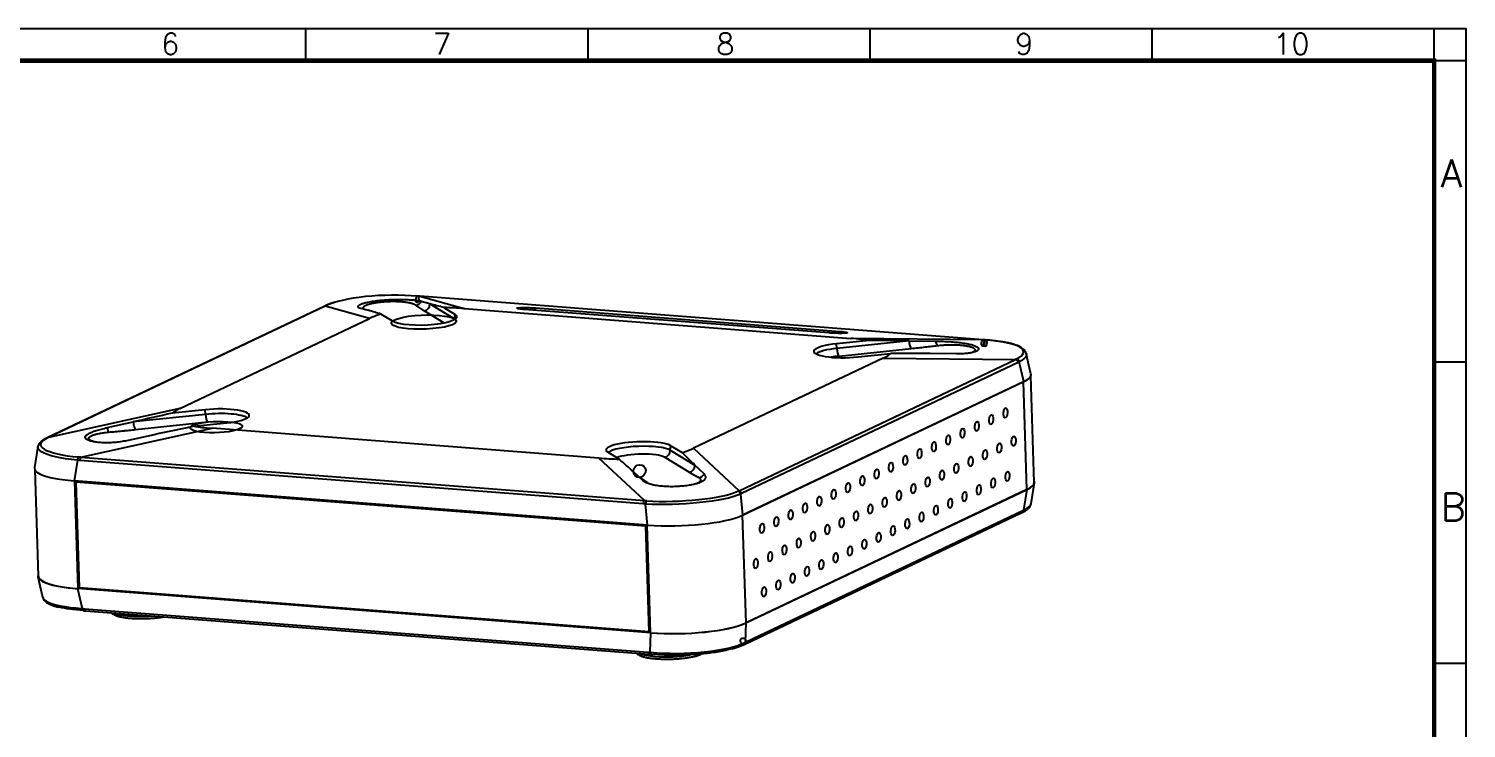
# Model space of a CAD drawing. Header units: millimetres. Extents: x 6160 to 6603, y -57 to 282.
# Drawn here: x 6382.3 to 6603.3, y 174 to 281.6 of the extents above; entities that cross this region are included whole.
import ezdxf

# ---------------------------------------------------------------- set-up
doc = ezdxf.new("R2010")
doc.units = ezdxf.units.MM
doc.header["$LTSCALE"] = 0.5
doc.layers.add('112', color=7, linetype='Continuous', true_color=0xffffff)
doc.layers.add('A1_KUANG', color=7, linetype='Continuous')
doc.layers.add('A4_KUANG', color=7, linetype='Continuous')
doc.styles.get("Standard").update_dxf_attribs({"font": 'txt', "bigfont": 'gbcbig.shx'})

# ---------------------------------------------------------------- blocks, each defined once
blk = doc.blocks.new('A$C3291225B')
at = {"layer": 'A4_KUANG'}
for p, q in [((154.22, 194.15), (154.22, 197.01)), ((179.45, 194.15), (179.45, 197.01)), ((204.67, 194.15), (204.67, 197.01)), ((229.9, 194.15), (229.9, 197.01)), ((255.13, 194.15), (255.13, 197.01)), ((255.14, 0), (255.14, 197.01)), ((258, 194.15), (2.87, 194.15)), ((257.99, 167.16), (255.13, 167.16)), ((257.99, 140.18), (255.13, 140.18))]:
    blk.add_line(p, q, dxfattribs=at)
at = {"layer": 'A4_KUANG', "color": 8}
blk.add_lwpolyline([(258, 0), (258, 197.01), (0, 197.01), (0, 0)], close=True, dxfattribs=at)
at = {"layer": 'A4_KUANG', "const_width": 0.4}
blk.add_lwpolyline([(2.87, 2.87), (2.87, 194.15), (255.13, 194.15), (255.14, 2.87), (2.87, 2.87)], dxfattribs=at)
at = {"layer": 'A4_KUANG'}
for s, height, p in [('6', 1.91, (141.26, 194.69)), ('7', 1.91, (165.57, 194.69)), ('8', 1.91, (190.91, 194.69)), ('9', 1.91, (217.64, 194.69)), ('10', 1.91, (240.72, 194.69)), ('A', 2.48, (255.71, 182.82)), ('B', 2.48, (255.71, 152.97))]:
    blk.add_text(s, height=height, dxfattribs=at).set_placement(p)

msp = doc.modelspace()

# ---------------------------------------------------------------- linework, layer by layer
at = {"layer": '112', "color": 7}
for p, q in [((6427.757, 238.86), (6385.259, 218.673)), ((6427.887, 238.895), (6385.388, 218.709)), ((6434.734, 237.002), (6427.887, 238.895)), ((6433.186, 238.637), (6434.549, 238.26)), ((6442.433, 240.416), (6449.28, 238.522)), ((6529.037, 233.728), (6442.433, 240.416)), ((6529.057, 233.728), (6442.452, 240.416)), ((6444.008, 239.249), (6442.644, 239.626)), ((6444.008, 239.249), (6447.8, 236.939)), ((6446.163, 238.689), (6447.895, 237.633)), ((6405.571, 223.15), (6434.734, 237.002)), ((6438.203, 236.62), (6436.471, 237.676)), ((6446.128, 236.325), (6443.092, 238.175)), ((6447.8, 236.939), (6447.895, 237.633)), ((6449.28, 238.522), (6508.709, 233.933)), ((6505.313, 234.782), (6458.474, 238.399)), ((6505.332, 234.783), (6458.494, 238.4)), ((6460.229, 238.619), (6507.068, 235.002)), ((6511.557, 233.639), (6506.487, 233.109)), ((6506.548, 232.402), (6506.487, 233.109)), ((6517.648, 233.562), (6506.548, 232.402)), ((6506.902, 231.229), (6518.002, 232.39)), ((6529.037, 233.728), (6508.709, 233.933)), ((6517.648, 233.562), (6521.696, 233.521)), ((6513.678, 230.905), (6484.515, 217.053)), ((6491.508, 210.514), (6534.007, 230.7)), ((6534.394, 230.257), (6491.896, 210.071)), ((6509.798, 231.091), (6514.868, 231.621)), ((6513.678, 230.905), (6534.007, 230.7)), ((6524.927, 231.552), (6520.88, 231.593)), ((6535.269, 227.288), (6534.57, 230.34)), ((6536.381, 228.493), (6535.668, 231.609)), ((6536.867, 211.791), (6536.352, 228.166)), ((6492.023, 206.747), (6535.269, 227.288)), ((6535.222, 227.265), (6492.07, 206.769)), ((6535.743, 210.683), (6535.222, 227.265)), ((6405.571, 223.15), (6385.388, 218.709)), ((6394.394, 220.212), (6398.412, 221.096)), ((6409.513, 222.256), (6398.412, 221.096)), ((6398.766, 219.923), (6409.866, 221.084)), ((6409.451, 222.963), (6404.381, 222.433)), ((6407.692, 220.416), (6412.762, 220.946)), ((6409.513, 222.256), (6409.451, 222.963)), ((6390.358, 215.681), (6410.54, 220.122)), ((6401.644, 219.127), (6397.625, 218.243)), ((6469.969, 215.532), (6410.54, 220.122)), ((6383.741, 217.291), (6383.23, 214.056)), ((6480.951, 216.739), (6481.046, 217.434)), ((6480.951, 216.739), (6484.743, 214.429)), ((6481.046, 217.434), (6482.778, 216.379)), ((6484.515, 217.053), (6491.508, 210.514)), ((6389.829, 215.207), (6389.326, 212.029)), ((6476.791, 208.492), (6390.187, 215.18)), ((6390.358, 215.681), (6476.962, 208.993)), ((6476.962, 208.993), (6469.969, 215.532)), ((6473.086, 215.366), (6471.354, 216.421)), ((6483.828, 213.354), (6480.035, 215.665)), ((6486.135, 213.127), (6484.743, 214.429)), ((6383.279, 213.735), (6383.793, 197.395)), ((6475.285, 213.44), (6476.677, 212.138)), ((6476.149, 212.632), (6476.261, 212.563)), ((6477.453, 205.223), (6389.326, 212.029)), ((6389.944, 195.44), (6389.422, 212.022)), ((6389.7, 212), (6389.585, 211.837)), ((6477.203, 205.07), (6389.585, 211.837)), ((6389.585, 211.837), (6390.095, 195.599)), ((6491.72, 209.987), (6492.023, 206.747)), ((6492.545, 190.164), (6535.791, 210.705)), ((6535.743, 210.683), (6492.592, 190.187)), ((6535.289, 207.527), (6535.791, 210.705)), ((6536.399, 208.481), (6536.91, 211.711)), ((6477.453, 205.223), (6477.15, 208.463)), ((6492.592, 190.187), (6492.07, 206.769)), ((6492.382, 186.907), (6534.881, 207.094)), ((6492.613, 187.257), (6535.113, 207.443)), ((6477.359, 205.168), (6477.203, 205.07)), ((6477.713, 188.833), (6477.203, 205.07)), ((6477.357, 205.231), (6477.878, 188.649)), ((6383.755, 197.274), (6384.469, 194.156)), ((6477.974, 188.64), (6389.845, 195.446)), ((6389.845, 195.446), (6390.543, 192.394)), ((6389.944, 195.44), (6390.253, 195.587)), ((6390.095, 195.599), (6477.713, 188.833)), ((6390.902, 192.366), (6477.509, 185.677)), ((6391.079, 192.039), (6477.686, 185.35)), ((6492.545, 190.164), (6492.438, 187.174)), ((6477.872, 188.839), (6477.713, 188.833)), ((6477.867, 185.65), (6477.974, 188.64))]:
    msp.add_line(p, q, dxfattribs=at)
for centre, major_axis, ratio, start_param, end_param in [((6427.972, 238.408), (-0.215, 0.452), 0.8731368, 5.9751094, 6.283186), ((6430.311, 173.309), (-16.607, -68.02), 0.5918672, 3.584448, 3.5885341), ((6428.147, 238.491), (-0.212, 0.453), 0.8739729, 5.9767294, 6.2721639), ((6441.781, 240.012), (-0.606, -0.796), 0.9424962, 0.7113108, 1.7881182), ((6442.056, 239.945), (0.037, 0.499), 0.4369438, 0.0001986, 6.2833839), ((6430.311, 173.303), (-88.861, -5.692), 0.7563915, 4.5272915, 4.5313774), ((6442.414, 239.918), (0.038, 0.499), 0.4359209, 6.283169, 6.3720726), ((6443.062, 239.15), (0.52, 0.854), 0.9256436, 3.7561617, 5.326958), ((6561.954, 136.861), (-1225.048, 326.331), 0.0544281, 4.8215374, 4.8233048), ((6645.428, 113.816), (-214.239, 120.074), 0.1603709, 5.9498752, 5.9866916), ((6561.176, 137.487), (-1091.23, 340.15), 0.0516538, 4.8430033, 4.8447762), ((6645.428, 113.816), (-214.239, 120.074), 0.1603709, 6.1332063, 6.1700228), ((6443.071, 236.444), (4.997, 0.157), 0.2181859, 0.2766925, 6.5598778), ((6443.049, 237.127), (5.121, 0.161), 0.2181859, 3.4639367, 6.6055293), ((6446.854, 236.84), (0.52, 0.854), 0.9256436, 5.2374715, 5.326958), ((6458.455, 237.901), (0.038, 0.499), 0.4359209, 6.2831782, 6.3720726), ((6460.21, 238.121), (0.038, 0.499), 0.4359209, 0.0888873, 1.274971), ((6505.294, 234.284), (0.038, 0.499), 0.4359209, 6.2831782, 6.3720726), ((6507.048, 234.504), (0.038, 0.499), 0.4359209, 0.0888873, 1.1465991), ((6508.142, 232.1), (-5.121, -0.161), 0.2181859, 5.034733, 8.1763257), ((6508.164, 231.417), (-4.997, -0.157), 0.2181859, 5.034733, 6.0065158), ((6506.871, 232.205), (-0.104, 0.995), 0.3091584, 1.3393091, 2.9101054), ((5915.761, 170.165), (-599.483, -62.112), 0.0266298, 3.2498307, 3.2866471), ((6163.347, 167.579), (-3465.82, 36.448), 0.0202165, 4.6101955, 4.6119623), ((6517.972, 233.365), (-0.104, 0.995), 0.3091584, 1.3393091, 2.9101054), ((6522.015, 233.816), (0.119, -0.993), 0.3640354, 4.9699209, 6.0467284), ((6529.018, 233.23), (0.038, 0.499), 0.4359209, 0.000181, 6.2833663), ((6554.433, 163.732), (-87.063, 44.676), 0.6238314, 5.2996239, 5.3037103), ((6529.377, 233.201), (0.04, 0.498), 0.434894, 0.0002111, 6.2833964), ((6508.194, 230.442), (3.998, 0.126), 0.2181859, 1.8931403, 2.2437715), ((5915.761, 170.165), (-599.483, -62.112), 0.0266298, 3.0664995, 3.103316), ((6162.622, 167.451), (-3424.774, 9.117), 0.019112, 4.6076403, 4.6094053), ((6554.441, 163.708), (-12.347, 69.61), 0.6587003, 0.1777312, 0.1818169), ((6533.952, 230.223), (-0.215, 0.452), 0.8731368, 4.387954, 5.6631384), ((6534.128, 230.306), (0.212, -0.453), 0.8736046, 1.2515246, 2.5295832), ((6554.879, 163.755), (-12.561, 69.066), 0.6654346, 0.1735603, 0.1776464), ((6525.207, 228.012), (-11.187, -0.381), 0.2148179, 2.6818848, 3.1830924), ((6758.784, 229.743), (-3402.508, -755.192), 0.0200856, 4.8122785, 4.8140426), ((6398.735, 220.899), (0.104, -0.995), 0.3091584, 4.4809017, 6.0516981), ((7003.488, 283.889), (-599.482, -62.112), 0.0266298, 6.2080922, 6.2449086), ((6411.159, 220.297), (3.998, 0.126), 0.2181859, 0.8977955, 7.1809808), ((6411.107, 221.955), (-5.121, -0.161), 0.2181859, 1.8931403, 5.034733), ((6411.128, 221.272), (-4.997, -0.157), 0.2181859, 3.4183348, 5.034733), ((6409.836, 222.059), (-0.104, 0.995), 0.3091584, 1.3393091, 2.9101054), ((6394.614, 220.496), (0.09, -0.996), 0.2531716, 4.9788872, 6.0556947), ((6757.561, 229.718), (-3441.181, -726.849), 0.0180568, 4.8104213, 4.8121884), ((7003.488, 283.889), (-599.482, -62.112), 0.0266298, 0.108238, 0.1450545), ((6385.297, 218.138), (0.217, -0.451), 0.8722926, 2.8261831, 3.1363312), ((6369.398, 144.365), (-32.995, -75.871), 0.4177207, 3.5900846, 3.5941703), ((6385.473, 218.222), (-0.215, 0.452), 0.8731368, 5.9751094, 6.2834242), ((6476.2, 216.928), (5.121, 0.161), 0.2181859, 0.322344, 3.4639367), ((6476.221, 216.245), (4.997, 0.157), 0.2181859, 0.322344, 2.8656596), ((6480.005, 216.641), (0.52, 0.854), 0.9256436, 3.7561617, 5.326958), ((6273.822, 340.239), (-214.239, 120.074), 0.1603709, 2.9916137, 3.0284301), ((6390.049, 215.243), (0.037, 0.499), 0.4362059, 0.3965223, 1.6745809), ((6369.185, 144.355), (-88.287, -23.897), 0.7590585, 4.2745718, 4.2786583), ((6369.404, 144.388), (-88.403, -24.02), 0.7633291, 4.2736654, 4.2777518), ((6390.407, 215.216), (0.038, 0.499), 0.4359209, 0.4008582, 1.6760427), ((6273.822, 340.239), (-214.239, 120.074), 0.1603709, 2.8082825, 2.845099), ((6476.252, 215.27), (-3.998, -0.126), 0.2181859, 3.4639367, 5.780616), ((6357.932, 260.937), (-1255.162, 1095.636), 0.0249066, 4.6405163, 4.6422749), ((6476.23, 213.539), (-0.52, -0.854), 0.9256436, 0.5766004, 6.8597857), ((6359.682, 260.258), (-1115.298, 1101.001), 0.0353566, 4.6349785, 4.6367503), ((6483.797, 214.33), (-0.52, -0.854), 0.9256436, 0.6145691, 2.1853654), ((6394.41, 214.337), (-11.187, -0.381), 0.2148179, 6.2417081, 7.3749034), ((6485.306, 213.492), (-0.449, -0.893), 0.9054685, 0.5399441, 1.6167516), ((6477.511, 212.677), (0.606, 0.796), 0.9424962, 3.7534165, 3.8529034), ((6493.526, 134.797), (-13.12, -78.114), 0.5313539, 3.4941227, 3.498209), ((6491.278, 209.953), (-0.217, 0.45), 0.872661, 4.3828088, 5.6608674), ((6491.454, 210.037), (-0.215, 0.452), 0.8731368, 4.387954, 5.6631384), ((6493.968, 134.837), (-12.924, -77.658), 0.528942, 3.4945504, 3.4986368), ((6525.873, 211.446), (10.994, 0.346), 0.2181859, 5.8201312, 6.2831969), ((6525.729, 211.43), (-11.187, -0.381), 0.2148179, 2.6818848, 3.2355985), ((6477.012, 208.527), (0.038, 0.499), 0.4359209, 0.4008582, 1.6760427), ((6493.308, 134.748), (-83.488, 44.09), 0.7126631, 5.2544847, 5.2585705), ((6493.527, 134.787), (-83.923, 44.225), 0.7144638, 5.2541759, 5.2582619), ((6477.37, 208.499), (0.04, 0.498), 0.4356318, 0.3994471, 1.6775057), ((6482.151, 207.561), (-11.017, -0.316), 0.2215738, 1.1238943, 2.6753202), ((6534.666, 207.545), (0.215, -0.452), 0.8731368, 6.2831852, 7.2502939), ((6534.842, 207.63), (0.217, -0.451), 0.8722926, 6.2713734, 7.2456823), ((6551.183, 281.279), (-33.288, -75.324), 0.4198832, 0.4534226, 0.457509), ((6394.929, 197.755), (-11.187, -0.381), 0.2148179, 6.1868264, 7.3749034), ((6394.787, 197.74), (10.994, 0.346), 0.2181859, 3.1416044, 4.2493348), ((6365.491, 261.851), (-87.033, 44.151), 0.6213824, 2.1542602, 2.158347), ((6390.759, 192.566), (0.04, 0.498), 0.434894, 1.9568207, 3.1417647), ((6391.118, 192.537), (-0.038, -0.499), 0.4359209, 5.0968881, 6.2831705), ((6400.32, 192.412), (-5.53, -0.174), 0.2181859, 0.4782457, 1.1077422), ((6400.32, 192.412), (-5.53, -0.174), 0.2181859, 1.1077422, 1.7372388), ((6482.722, 190.95), (-10.994, -0.346), 0.2181859, 1.1077422, 2.6785385), ((6482.672, 190.979), (-11.017, -0.316), 0.2215738, 1.1238943, 2.6753202), ((6492.167, 187.359), (0.215, -0.452), 0.8731368, 0.0005198, 6.2837051), ((6489.609, 252.277), (-88.383, -5.588), 0.7547682, 1.3859292, 1.3900157), ((6477.724, 185.849), (-0.038, -0.499), 0.4359209, 5.0968881, 6.2836843), ((6478.083, 185.822), (-0.037, -0.499), 0.4369438, 5.0955213, 6.3735799), ((6491.991, 187.276), (0.212, -0.453), 0.8739729, 6.2626375, 7.2546361), ((6490.273, 252.365), (-16.482, -67.544), 0.5893137, 0.4428429, 0.4469287), ((6481.079, 186.176), (-5.53, -0.174), 0.2181859, 0.4782457, 1.1077422), ((6481.079, 186.176), (-5.53, -0.174), 0.2181859, 1.1077422, 2.1246365)]:
    msp.add_ellipse(centre, major_axis=major_axis, ratio=ratio, start_param=start_param, end_param=end_param, dxfattribs=at)
for centre in [(6532.467, 222.492), (6528.064, 220.401), (6530.265, 221.446), (6523.66, 218.309), (6525.862, 219.355), (6533.721, 218.138), (6519.257, 216.218), (6521.459, 217.263), (6529.318, 216.046), (6531.519, 217.092), (6514.854, 214.126), (6517.056, 215.172), (6524.915, 213.955), (6527.116, 215.001), (6510.451, 212.035), (6512.653, 213.08), (6520.511, 211.863), (6522.713, 212.909), (6530.572, 211.692), (6532.773, 212.738), (6506.048, 209.943), (6508.249, 210.989), (6516.108, 209.772), (6518.31, 210.818), (6526.169, 209.601), (6528.37, 210.647), (6501.645, 207.852), (6503.846, 208.898), (6511.705, 207.681), (6513.907, 208.726), (6521.766, 207.509), (6523.967, 208.555), (6497.241, 205.76), (6499.443, 206.806), (6507.302, 205.589), (6509.504, 206.635), (6517.362, 205.418), (6519.564, 206.464), (6495.04, 204.715), (6502.899, 203.498), (6505.1, 204.543), (6512.959, 203.326), (6515.161, 204.372), (6496.294, 200.361), (6498.496, 201.406), (6500.697, 202.452), (6508.556, 201.235), (6510.758, 202.281), (6494.092, 199.315), (6501.951, 198.098), (6504.153, 199.144), (6506.354, 200.189), (6497.548, 196.006), (6499.75, 197.052), (6495.347, 194.961)]:
    msp.add_ellipse(centre, major_axis=(-0.058, -0.748), ratio=0.4359209, dxfattribs=at)
for points, degree in [([(6427.935, 238.944), (6427.846, 238.902), (6427.757, 238.86)], 2), ([(6441.812, 239.037), (6441.698, 239.124), (6441.507, 239.201)], 2), ([(6442.452, 240.416), (6442.272, 240.43), (6442.092, 240.444)], 2), ([(6457.429, 238.617), (6457.48, 238.633), (6457.57, 238.647), (6457.693, 238.657)], 3), ([(6433.694, 238.573), (6433.693, 238.529), (6433.711, 238.485)], 2), ([(6457.389, 238.566), (6457.367, 238.584), (6457.381, 238.601), (6457.429, 238.617)], 3), ([(6529.417, 233.7), (6529.237, 233.714), (6529.057, 233.728)], 2), ([(6535.659, 231.607), (6535.755, 231.187), (6535.391, 230.736), (6534.57, 230.34)], 3), ([(6385.259, 218.673), (6385.17, 218.631), (6385.08, 218.588)], 2), ([(6485.567, 211.98), (6485.656, 212.073), (6485.659, 212.165)], 2), ([(6477.541, 211.701), (6477.613, 211.647), (6477.716, 211.596)], 2), ([(6535.289, 207.527), (6535.97, 207.846), (6536.338, 208.168), (6536.389, 208.485)], 3), ([(6534.881, 207.094), (6534.97, 207.136), (6535.059, 207.179)], 2), ([(6390.74, 192.068), (6389.279, 192.186), (6388.011, 192.361), (6387.036, 192.595)], 3), ([(6390.719, 192.067), (6390.899, 192.053), (6391.079, 192.039)], 2), ([(6492.203, 186.823), (6492.292, 186.865), (6492.382, 186.907)], 2), ([(6477.686, 185.35), (6477.866, 185.336), (6478.046, 185.323)], 2)]:
    msp.add_open_spline(points, degree=degree, dxfattribs=at)
for points, degree, knots in [([(6429.455, 239.502), (6429.323, 239.464), (6428.983, 239.362), (6428.499, 239.186), (6428.126, 239.037), (6427.962, 238.954), (6427.94, 238.943)], 3, [0, 0, 0, 0, 0.2181939, 0.5785847, 0.9439941, 1, 1, 1, 1]), ([(6442.073, 240.443), (6439.59, 240.626), (6436.658, 240.636), (6431.505, 240.097), (6429.289, 239.549), (6428.064, 238.979)], 3, [0, 0, 0, 0, 0.5, 0.5, 1, 1, 1, 1]), ([(6442.644, 239.626), (6442.59, 239.641), (6442.528, 239.656), (6442.388, 239.685), (6442.311, 239.699), (6442.214, 239.714), (6442.204, 239.716), (6442.182, 239.719), (6442.171, 239.721), (6442.137, 239.726), (6442.114, 239.729), (6442.045, 239.739), (6441.997, 239.745), (6441.849, 239.764), (6441.744, 239.776), (6441.522, 239.799), (6441.406, 239.809), (6441.252, 239.822), (6441.221, 239.824), (6441.174, 239.828), (6441.158, 239.829), (6441.126, 239.831), (6441.11, 239.832), (6441.03, 239.838), (6440.964, 239.842), (6440.766, 239.855), (6440.63, 239.862), (6440.35, 239.874), (6440.206, 239.88), (6439.985, 239.886), (6439.911, 239.888), (6439.816, 239.89), (6439.798, 239.89), (6439.76, 239.891), (6439.74, 239.891), (6439.683, 239.892), (6439.645, 239.893), (6439.453, 239.895), (6439.299, 239.896), (6438.987, 239.895), (6438.831, 239.893), (6438.514, 239.887), (6438.354, 239.883), (6438.031, 239.872), (6437.871, 239.865), (6437.553, 239.849), (6437.395, 239.84), (6437.081, 239.818), (6436.925, 239.806), (6436.731, 239.79), (6436.692, 239.786), (6436.634, 239.781), (6436.614, 239.779), (6436.576, 239.776), (6436.557, 239.774), (6436.46, 239.765), (6436.384, 239.757), (6436.159, 239.733), (6436.011, 239.717), (6435.723, 239.681), (6435.581, 239.661), (6435.374, 239.631), (6435.305, 239.621), (6435.221, 239.607), (6435.204, 239.605), (6435.17, 239.599), (6435.153, 239.596), (6435.103, 239.588), (6435.07, 239.583), (6434.907, 239.555), (6434.781, 239.532), (6434.54, 239.484), (6434.424, 239.46), (6434.257, 239.422), (6434.203, 239.409), (6434.123, 239.39), (6434.097, 239.383), (6434.058, 239.373), (6434.046, 239.37), (6434.02, 239.363), (6434.007, 239.36), (6433.894, 239.33), (6433.801, 239.303), (6433.626, 239.25), (6433.546, 239.222), (6433.398, 239.168), (6433.33, 239.141), (6433.255, 239.106), (6433.24, 239.099), (6433.212, 239.086), (6433.198, 239.079), (6433.158, 239.059), (6433.134, 239.045), (6433.067, 239.005), (6433.03, 238.979), (6432.972, 238.928), (6432.951, 238.903), (6432.931, 238.866), (6432.927, 238.854), (6432.924, 238.84), (6432.923, 238.836), (6432.923, 238.831), (6432.923, 238.827), (6432.922, 238.819), (6432.923, 238.813), (6432.928, 238.785), (6432.94, 238.764), (6432.981, 238.724), (6433.01, 238.705), (6433.085, 238.669), (6433.131, 238.652), (6433.186, 238.637)], 3, [0, 0, 0, 0, 0.03125, 0.03125, 0.0625, 0.0625, 0.0664063, 0.0664063, 0.0703125, 0.0703125, 0.078125, 0.078125, 0.09375, 0.09375, 0.125, 0.125, 0.15625, 0.15625, 0.1640625, 0.1640625, 0.1679687, 0.1679687, 0.171875, 0.171875, 0.1875, 0.1875, 0.21875, 0.21875, 0.25, 0.25, 0.265625, 0.265625, 0.2695312, 0.2695312, 0.2734375, 0.2734375, 0.28125, 0.28125, 0.3125, 0.3125, 0.34375, 0.34375, 0.375, 0.375, 0.40625, 0.40625, 0.4375, 0.4375, 0.46875, 0.46875, 0.4765625, 0.4765625, 0.4804688, 0.4804688, 0.484375, 0.484375, 0.5, 0.5, 0.53125, 0.53125, 0.5625, 0.5625, 0.578125, 0.578125, 0.5820312, 0.5820312, 0.5859375, 0.5859375, 0.59375, 0.59375, 0.625, 0.625, 0.65625, 0.65625, 0.671875, 0.671875, 0.6796875, 0.6796875, 0.6835937, 0.6835937, 0.6875, 0.6875, 0.71875, 0.71875, 0.75, 0.75, 0.78125, 0.78125, 0.7890625, 0.7890625, 0.796875, 0.796875, 0.8125, 0.8125, 0.84375, 0.84375, 0.875, 0.875, 0.890625, 0.890625, 0.8945313, 0.8945313, 0.8984375, 0.8984375, 0.90625, 0.90625, 0.9375, 0.9375, 0.96875, 0.96875, 1, 1, 1, 1]), ([(6441.507, 239.201), (6441.316, 239.278), (6441.054, 239.343), (6440.79, 239.408), (6440.465, 239.458), (6440.14, 239.508), (6439.766, 239.541), (6439.391, 239.574), (6438.982, 239.587), (6438.575, 239.601), (6438.151, 239.596), (6437.729, 239.59), (6437.307, 239.566), (6436.885, 239.541), (6436.481, 239.499), (6436.081, 239.457), (6435.715, 239.399), (6435.349, 239.341), (6435.034, 239.269), (6434.719, 239.197), (6434.47, 239.114), (6434.221, 239.032), (6434.049, 238.942), (6433.876, 238.852), (6433.786, 238.758), (6433.697, 238.666), (6433.694, 238.573)], 2, [0.06907508, 0.06907508, 0.06907508, 0.13815016, 0.13815016, 0.20722524, 0.20722524, 0.27630032, 0.27630032, 0.3453754, 0.3453754, 0.41445048, 0.41445048, 0.48352556, 0.48352556, 0.55260064, 0.55260064, 0.62167573, 0.62167573, 0.69075081, 0.69075081, 0.75982589, 0.75982589, 0.82890097, 0.82890097, 0.89797605, 0.89797605, 0.96705113, 0.96705113, 0.96705113]), ([(6443.092, 238.175), (6442.738, 238.391), (6442.422, 238.603), (6442.085, 238.829), (6441.812, 239.037)], 2, [0, 0, 0, 0.5, 0.5, 1, 1, 1]), ([(6457.693, 238.657), (6457.813, 238.668), (6457.966, 238.675), (6458.14, 238.68), (6458.318, 238.684), (6458.523, 238.686), (6458.739, 238.683), (6458.949, 238.681), (6459.175, 238.675), (6459.398, 238.667), (6459.618, 238.658), (6459.84, 238.646), (6460.047, 238.632), (6460.109, 238.628), (6460.17, 238.624), (6460.229, 238.619)], 3, [0.5361402, 0.5361402, 0.5361402, 0.5361402, 0.64380515, 0.64380515, 0.64380515, 0.75414671, 0.75414671, 0.75414671, 0.8618731, 0.8618731, 0.8618731, 0.9684106, 0.9684106, 0.9684106, 1, 1, 1, 1]), ([(6458.474, 238.399), (6458.278, 238.415), (6458.096, 238.432), (6457.942, 238.45), (6457.789, 238.469), (6457.66, 238.488), (6457.567, 238.508), (6457.472, 238.527), (6457.411, 238.547), (6457.389, 238.566)], 3, [0, 0, 0, 0, 0.10609943, 0.10609943, 0.10609943, 0.21205461, 0.21205461, 0.21205461, 0.31962439, 0.31962439, 0.31962439, 0.31962439]), ([(6458.494, 238.4), (6458.475, 238.401), (6458.342, 238.412), (6458.113, 238.433), (6457.859, 238.463), (6457.683, 238.491), (6457.602, 238.509), (6457.583, 238.517), (6457.589, 238.513)], 3, [0, 0, 0, 0, 0.0406816, 0.27408, 0.5185217, 0.7299691, 0.9062176, 1, 1, 1, 1]), ([(6508.113, 234.785), (6508.062, 234.769), (6507.972, 234.755), (6507.849, 234.744), (6507.729, 234.734), (6507.576, 234.726), (6507.402, 234.721), (6507.224, 234.717), (6507.019, 234.716), (6506.803, 234.718), (6506.593, 234.72), (6506.367, 234.726), (6506.144, 234.735), (6505.924, 234.743), (6505.702, 234.755), (6505.495, 234.769), (6505.433, 234.773), (6505.372, 234.778), (6505.313, 234.782)], 3, [0.42542812, 0.42542812, 0.42542812, 0.42542812, 0.53609763, 0.53609763, 0.53609763, 0.64376506, 0.64376506, 0.64376506, 0.75410311, 0.75410311, 0.75410311, 0.86183358, 0.86183358, 0.86183358, 0.96836853, 0.96836853, 0.96836853, 1, 1, 1, 1]), ([(6505.746, 234.755), (6505.635, 234.761), (6505.494, 234.77), (6505.362, 234.78), (6505.333, 234.783)], 3, [0, 0, 0, 0, 0.7735894, 1, 1, 1, 1]), ([(6507.946, 234.765), (6507.953, 234.766), (6507.943, 234.764), (6507.909, 234.757), (6507.799, 234.744), (6507.607, 234.731), (6507.354, 234.722), (6507.157, 234.719), (6507.061, 234.719)], 3, [0, 0, 0, 0, 0.0291775, 0.1675032, 0.3444006, 0.5610195, 0.7948314, 1, 1, 1, 1]), ([(6507.068, 235.002), (6507.264, 234.987), (6507.446, 234.969), (6507.599, 234.951), (6507.753, 234.933), (6507.881, 234.913), (6507.975, 234.894)], 3, [0, 0, 0, 0, 0.10607863, 0.10607863, 0.10607863, 0.21201314, 0.21201314, 0.21201314, 0.21201314]), ([(6507.975, 234.894), (6508.07, 234.874), (6508.131, 234.854), (6508.153, 234.835), (6508.175, 234.817), (6508.161, 234.8), (6508.113, 234.785)], 3, [0.21201314, 0.21201314, 0.21201314, 0.21201314, 0.31958334, 0.31958334, 0.31958334, 0.42542812, 0.42542812, 0.42542812, 0.42542812]), ([(6518.002, 232.39), (6518.364, 232.428), (6518.725, 232.466), (6519.438, 232.543), (6519.788, 232.582), (6520.301, 232.639), (6520.47, 232.658), (6520.801, 232.695), (6520.965, 232.714), (6521.445, 232.769), (6521.753, 232.806), (6522.046, 232.841)], 3, [0, 0, 0, 0, 0.25, 0.25, 0.5, 0.5, 0.625, 0.625, 0.75, 0.75, 1, 1, 1, 1]), ([(6521.696, 233.521), (6522.011, 233.516), (6522.642, 233.505), (6523.631, 233.458), (6524.605, 233.388), (6525.53, 233.292), (6526.371, 233.17), (6527.094, 233.024), (6527.672, 232.855), (6528.082, 232.667), (6528.308, 232.468), (6528.342, 232.265), (6528.183, 232.068), (6527.835, 231.89), (6527.314, 231.739), (6526.639, 231.628), (6525.84, 231.558), (6525.232, 231.554), (6524.927, 231.552)], 3, [0, 0, 0, 0, 0.0624416, 0.1250555, 0.1873426, 0.2499953, 0.3123248, 0.3748843, 0.4374188, 0.4997721, 0.5624217, 0.6247113, 0.6873354, 0.7497595, 0.812218, 0.8748285, 0.9371297, 1, 1, 1, 1]), ([(6522.046, 232.841), (6522.176, 232.856), (6522.309, 232.87), (6522.578, 232.896), (6522.715, 232.908), (6522.872, 232.919), (6522.89, 232.92), (6522.925, 232.923), (6522.942, 232.924), (6522.995, 232.928), (6523.03, 232.93), (6523.135, 232.936), (6523.205, 232.94), (6523.416, 232.951), (6523.557, 232.956), (6523.838, 232.964), (6523.979, 232.967), (6524.155, 232.968), (6524.19, 232.968), (6524.243, 232.968), (6524.26, 232.968), (6524.295, 232.968), (6524.313, 232.968), (6524.401, 232.967), (6524.471, 232.967), (6524.678, 232.963), (6524.814, 232.959), (6525.081, 232.948), (6525.212, 232.941), (6525.406, 232.928), (6525.47, 232.923), (6525.549, 232.917), (6525.565, 232.915), (6525.596, 232.913), (6525.612, 232.911), (6525.659, 232.907), (6525.69, 232.904), (6525.843, 232.889), (6525.962, 232.876), (6526.189, 232.847), (6526.299, 232.831), (6526.508, 232.796), (6526.609, 232.777), (6526.8, 232.737), (6526.89, 232.716), (6527.057, 232.671), (6527.134, 232.648), (6527.277, 232.599), (6527.342, 232.574), (6527.416, 232.541), (6527.431, 232.534), (6527.452, 232.524), (6527.459, 232.521), (6527.472, 232.514), (6527.479, 232.511), (6527.512, 232.494), (6527.537, 232.48), (6527.605, 232.438), (6527.644, 232.41), (6527.707, 232.352), (6527.732, 232.322), (6527.759, 232.277), (6527.766, 232.262), (6527.772, 232.243), (6527.774, 232.239), (6527.776, 232.232), (6527.777, 232.227), (6527.779, 232.216), (6527.781, 232.208), (6527.785, 232.17), (6527.781, 232.139), (6527.759, 232.077), (6527.74, 232.046), (6527.702, 231.999), (6527.688, 231.984), (6527.663, 231.96), (6527.654, 231.953), (6527.641, 231.941), (6527.636, 231.937), (6527.626, 231.929), (6527.621, 231.925), (6527.576, 231.89), (6527.53, 231.86), (6527.431, 231.804), (6527.38, 231.779), (6527.325, 231.754)], 3, [0, 0, 0, 0, 0.0419208, 0.0419208, 0.0838416, 0.0838416, 0.0890817, 0.0890817, 0.0943218, 0.0943218, 0.104802, 0.104802, 0.1257624, 0.1257624, 0.1676832, 0.1676832, 0.209604, 0.209604, 0.2200842, 0.2200842, 0.2253243, 0.2253243, 0.2305644, 0.2305644, 0.2515248, 0.2515248, 0.2934457, 0.2934457, 0.3353665, 0.3353665, 0.3563269, 0.3563269, 0.361567, 0.361567, 0.3668071, 0.3668071, 0.3772873, 0.3772873, 0.4192081, 0.4192081, 0.4611289, 0.4611289, 0.5030497, 0.5030497, 0.5449705, 0.5449705, 0.5868913, 0.5868913, 0.6288121, 0.6288121, 0.6392923, 0.6392923, 0.6445324, 0.6445324, 0.6497725, 0.6497725, 0.6707329, 0.6707329, 0.7126537, 0.7126537, 0.7545745, 0.7545745, 0.7755349, 0.7755349, 0.780775, 0.780775, 0.7860151, 0.7860151, 0.7964953, 0.7964953, 0.8384162, 0.8384162, 0.880337, 0.880337, 0.9012974, 0.9012974, 0.9117776, 0.9117776, 0.9170177, 0.9170177, 0.9222578, 0.9222578, 0.9641786, 0.9641786, 1, 1, 1, 1]), ([(6534.182, 230.783), (6535.391, 231.355), (6535.555, 232.061), (6533.795, 233.134), (6531.872, 233.5), (6529.396, 233.699)], 3, [0, 0, 0, 0, 0.5, 0.5, 1, 1, 1, 1]), ([(6535.652, 231.61), (6535.642, 231.671), (6535.602, 231.827), (6535.46, 232.058), (6535.239, 232.299), (6534.935, 232.523), (6534.543, 232.731), (6534.062, 232.922), (6533.501, 233.094), (6532.875, 233.244), (6532.191, 233.376), (6531.455, 233.489), (6530.67, 233.584), (6530.035, 233.649), (6529.653, 233.68), (6529.56, 233.687)], 3, [0, 0, 0, 0, 0.0405643, 0.1077958, 0.1799217, 0.2600973, 0.3473359, 0.439901, 0.5317008, 0.6220701, 0.7111564, 0.7990646, 0.8857781, 0.9723679, 1, 1, 1, 1]), ([(6397.625, 218.243), (6397.312, 218.18), (6396.686, 218.055), (6395.702, 217.938), (6394.732, 217.877), (6393.81, 217.876), (6392.971, 217.931), (6392.249, 218.035), (6391.672, 218.181), (6391.262, 218.361), (6391.036, 218.568), (6391.001, 218.794), (6391.159, 219.033), (6391.505, 219.278), (6392.023, 219.525), (6392.694, 219.767), (6393.488, 220.001), (6394.091, 220.141), (6394.394, 220.212)], 3, [0, 0, 0, 0, 0.0624416, 0.1250555, 0.1873426, 0.2499953, 0.3123248, 0.3748843, 0.4374188, 0.4997721, 0.5624217, 0.6247113, 0.6873354, 0.7497595, 0.812218, 0.8748285, 0.9371297, 1, 1, 1, 1]), ([(6392.584, 217.995), (6392.512, 218.011), (6392.444, 218.027), (6392.296, 218.067), (6392.219, 218.09), (6392.076, 218.139), (6392.011, 218.164), (6391.937, 218.197), (6391.922, 218.204), (6391.901, 218.214), (6391.894, 218.217), (6391.881, 218.224), (6391.874, 218.228), (6391.841, 218.245), (6391.817, 218.258), (6391.748, 218.3), (6391.71, 218.328), (6391.646, 218.386), (6391.621, 218.416), (6391.595, 218.461), (6391.588, 218.476), (6391.581, 218.495), (6391.58, 218.5), (6391.578, 218.507), (6391.576, 218.511), (6391.574, 218.522), (6391.573, 218.53), (6391.569, 218.569), (6391.572, 218.6), (6391.595, 218.661), (6391.613, 218.692), (6391.651, 218.739), (6391.666, 218.755), (6391.69, 218.778), (6391.699, 218.786), (6391.713, 218.797), (6391.717, 218.801), (6391.727, 218.809), (6391.732, 218.813), (6391.777, 218.848), (6391.824, 218.878), (6391.931, 218.938), (6391.991, 218.968), (6392.124, 219.026), (6392.197, 219.055), (6392.297, 219.09), (6392.317, 219.097), (6392.359, 219.111), (6392.38, 219.117), (6392.444, 219.138), (6392.488, 219.151), (6392.625, 219.191), (6392.721, 219.216), (6392.923, 219.264), (6393.029, 219.288), (6393.195, 219.321), (6393.252, 219.332), (6393.325, 219.346), (6393.34, 219.348), (6393.369, 219.354), (6393.384, 219.356), (6393.428, 219.364), (6393.458, 219.369), (6393.607, 219.394), (6393.73, 219.413), (6393.981, 219.448), (6394.11, 219.464), (6394.372, 219.494), (6394.507, 219.508), (6394.644, 219.52)], 3, [0, 0, 0, 0, 0.0390694, 0.0390694, 0.0896447, 0.0896447, 0.14022, 0.14022, 0.1528638, 0.1528638, 0.1591857, 0.1591857, 0.1655076, 0.1655076, 0.1907953, 0.1907953, 0.2413706, 0.2413706, 0.2919459, 0.2919459, 0.3172335, 0.3172335, 0.3235554, 0.3235554, 0.3298773, 0.3298773, 0.3425211, 0.3425211, 0.3930964, 0.3930964, 0.4436717, 0.4436717, 0.4689594, 0.4689594, 0.4816032, 0.4816032, 0.4879251, 0.4879251, 0.494247, 0.494247, 0.5448223, 0.5448223, 0.5953976, 0.5953976, 0.6459729, 0.6459729, 0.6586168, 0.6586168, 0.6712606, 0.6712606, 0.6965482, 0.6965482, 0.7471235, 0.7471235, 0.7976988, 0.7976988, 0.8229865, 0.8229865, 0.8293084, 0.8293084, 0.8356303, 0.8356303, 0.8482741, 0.8482741, 0.8988494, 0.8988494, 0.9494247, 0.9494247, 1, 1, 1, 1]), ([(6394.644, 219.52), (6394.981, 219.551), (6395.326, 219.583), (6396.022, 219.648), (6396.373, 219.682), (6396.896, 219.733), (6397.07, 219.751), (6397.417, 219.785), (6397.589, 219.803), (6398.102, 219.855), (6398.438, 219.889), (6398.766, 219.923)], 3, [0, 0, 0, 0, 0.25, 0.25, 0.5, 0.5, 0.625, 0.625, 0.75, 0.75, 1, 1, 1, 1]), ([(6389.829, 215.207), (6387.248, 215.416), (6385.234, 215.928), (6383.895, 216.744), (6383.707, 217.011), (6383.75, 217.282)], 3, [0, 0, 0, 0, 0.6845359, 0.6845359, 1, 1, 1, 1]), ([(6385.083, 218.588), (6385.078, 218.586), (6384.902, 218.508), (6384.621, 218.348), (6384.266, 218.109), (6384.006, 217.859), (6383.84, 217.601), (6383.754, 217.403), (6383.749, 217.294), (6383.749, 217.28)], 3, [0, 0, 0, 0, 0.0072064, 0.2295567, 0.4576833, 0.6542624, 0.8238743, 0.9771209, 1, 1, 1, 1]), ([(6385.213, 218.625), (6384.005, 218.04), (6383.837, 217.456), (6385.597, 216.383), (6387.524, 215.895), (6389.999, 215.709)], 3, [0, 0, 0, 0, 0.5, 0.5, 1, 1, 1, 1]), ([(6476.261, 212.563), (6476.615, 212.348), (6476.931, 212.135), (6477.268, 211.91), (6477.541, 211.701)], 2, [0, 0, 0, 0.5, 0.5, 1, 1, 1]), ([(6476.677, 212.138), (6476.732, 212.086), (6476.795, 212.036), (6476.937, 211.939), (6477.016, 211.893), (6477.113, 211.842), (6477.124, 211.836), (6477.146, 211.825), (6477.157, 211.82), (6477.191, 211.803), (6477.214, 211.792), (6477.284, 211.76), (6477.333, 211.739), (6477.482, 211.679), (6477.588, 211.64), (6477.811, 211.568), (6477.929, 211.535), (6478.083, 211.495), (6478.114, 211.487), (6478.162, 211.476), (6478.178, 211.472), (6478.21, 211.465), (6478.226, 211.461), (6478.307, 211.442), (6478.372, 211.428), (6478.572, 211.388), (6478.709, 211.364), (6478.989, 211.32), (6479.133, 211.3), (6479.355, 211.274), (6479.429, 211.266), (6479.524, 211.256), (6479.543, 211.255), (6479.581, 211.251), (6479.6, 211.249), (6479.658, 211.244), (6479.696, 211.241), (6479.888, 211.225), (6480.043, 211.214), (6480.355, 211.198), (6480.512, 211.192), (6480.829, 211.184), (6480.989, 211.182), (6481.312, 211.183), (6481.472, 211.185), (6481.79, 211.194), (6481.948, 211.2), (6482.263, 211.217), (6482.419, 211.227), (6482.613, 211.242), (6482.652, 211.245), (6482.71, 211.25), (6482.73, 211.252), (6482.768, 211.255), (6482.788, 211.257), (6482.884, 211.266), (6482.96, 211.273), (6483.185, 211.297), (6483.333, 211.314), (6483.621, 211.353), (6483.763, 211.374), (6483.97, 211.408), (6484.039, 211.419), (6484.123, 211.435), (6484.14, 211.438), (6484.174, 211.444), (6484.19, 211.447), (6484.24, 211.457), (6484.273, 211.463), (6484.437, 211.496), (6484.562, 211.523), (6484.803, 211.581), (6484.919, 211.611), (6485.085, 211.659), (6485.139, 211.676), (6485.219, 211.701), (6485.245, 211.71), (6485.284, 211.723), (6485.297, 211.727), (6485.322, 211.736), (6485.335, 211.74), (6485.447, 211.78), (6485.541, 211.816), (6485.714, 211.892), (6485.795, 211.931), (6485.942, 212.012), (6486.009, 212.054), (6486.084, 212.108), (6486.098, 212.119), (6486.126, 212.141), (6486.14, 212.152), (6486.179, 212.185), (6486.203, 212.208), (6486.269, 212.275), (6486.306, 212.322), (6486.362, 212.416), (6486.383, 212.464), (6486.401, 212.538), (6486.405, 212.562), (6486.408, 212.594), (6486.408, 212.6), (6486.408, 212.613), (6486.408, 212.619), (6486.408, 212.638), (6486.408, 212.651), (6486.402, 212.714), (6486.389, 212.765), (6486.345, 212.867), (6486.315, 212.919), (6486.238, 213.022), (6486.191, 213.074), (6486.135, 213.127)], 3, [0, 0, 0, 0, 0.03125, 0.03125, 0.0625, 0.0625, 0.0664063, 0.0664063, 0.0703125, 0.0703125, 0.078125, 0.078125, 0.09375, 0.09375, 0.125, 0.125, 0.15625, 0.15625, 0.1640625, 0.1640625, 0.1679687, 0.1679687, 0.171875, 0.171875, 0.1875, 0.1875, 0.21875, 0.21875, 0.25, 0.25, 0.265625, 0.265625, 0.2695312, 0.2695312, 0.2734375, 0.2734375, 0.28125, 0.28125, 0.3125, 0.3125, 0.34375, 0.34375, 0.375, 0.375, 0.40625, 0.40625, 0.4375, 0.4375, 0.46875, 0.46875, 0.4765625, 0.4765625, 0.4804688, 0.4804688, 0.484375, 0.484375, 0.5, 0.5, 0.53125, 0.53125, 0.5625, 0.5625, 0.578125, 0.578125, 0.5820312, 0.5820312, 0.5859375, 0.5859375, 0.59375, 0.59375, 0.625, 0.625, 0.65625, 0.65625, 0.671875, 0.671875, 0.6796875, 0.6796875, 0.6835937, 0.6835937, 0.6875, 0.6875, 0.71875, 0.71875, 0.75, 0.75, 0.78125, 0.78125, 0.7890625, 0.7890625, 0.796875, 0.796875, 0.8125, 0.8125, 0.84375, 0.84375, 0.875, 0.875, 0.890625, 0.890625, 0.8945313, 0.8945313, 0.8984375, 0.8984375, 0.90625, 0.90625, 0.9375, 0.9375, 0.96875, 0.96875, 1, 1, 1, 1]), ([(6485.337, 212.517), (6484.948, 212.712), (6484.553, 212.932), (6484.182, 213.139), (6483.828, 213.354)], 2, [0, 0, 0, 0.5, 0.5, 1, 1, 1]), ([(6485.659, 212.165), (6485.662, 212.258), (6485.58, 212.347), (6485.499, 212.435), (6485.337, 212.517)], 2, [0.65134012, 0.65134012, 0.65134012, 0.82567006, 0.82567006, 1, 1, 1]), ([(6491.72, 209.987), (6490.452, 209.394), (6488.146, 208.956), (6482.78, 208.395), (6479.731, 208.274), (6477.15, 208.463)], 3, [0, 0, 0, 0, 0.5, 0.5, 1, 1, 1, 1]), ([(6477.323, 208.965), (6479.805, 208.769), (6482.733, 208.881), (6487.887, 209.42), (6490.107, 209.846), (6491.331, 210.43)], 3, [0, 0, 0, 0, 0.5, 0.5, 1, 1, 1, 1]), ([(6484.481, 211.508), (6484.7, 211.563), (6484.884, 211.624), (6485.132, 211.706), (6485.305, 211.796), (6485.478, 211.886), (6485.567, 211.98)], 2, [0, 0, 0, 0.1283503, 0.1283503, 0.30268024, 0.30268024, 0.47701018, 0.47701018, 0.47701018]), ([(6535.053, 207.179), (6535.187, 207.242), (6535.465, 207.385), (6535.807, 207.609), (6536.086, 207.854), (6536.272, 208.109), (6536.372, 208.319), (6536.386, 208.443), (6536.387, 208.473)], 3, [0, 0, 0, 0, 0.1857344, 0.4144571, 0.6210341, 0.7960787, 0.9519956, 1, 1, 1, 1]), ([(6384.476, 194.165), (6384.525, 193.935), (6384.713, 193.714), (6385.955, 192.957), (6387.963, 192.584), (6390.543, 192.394)], 3, [0, 0, 0, 0, 0.2618225, 0.2618225, 1, 1, 1, 1]), ([(6384.48, 194.159), (6384.483, 194.129), (6384.504, 194.002), (6384.618, 193.794), (6384.814, 193.546), (6385.091, 193.317), (6385.454, 193.101), (6385.909, 192.905), (6386.393, 192.743), (6386.744, 192.652), (6386.897, 192.616)], 3, [0, 0, 0, 0, 0.0343742, 0.1507661, 0.2737129, 0.4105295, 0.5626789, 0.722057, 0.8843637, 1, 1, 1, 1]), ([(6395.034, 191.727), (6395.058, 191.703), (6395.15, 191.617), (6395.346, 191.484), (6395.663, 191.335), (6396.074, 191.201), (6396.558, 191.088), (6397.091, 190.997), (6397.667, 190.927), (6398.282, 190.876), (6398.926, 190.845), (6399.592, 190.834), (6400.268, 190.843), (6400.946, 190.871), (6401.613, 190.918), (6402.26, 190.984), (6402.754, 191.05), (6403.03, 191.095), (6403.109, 191.108)], 3, [0, 0, 0, 0, 0.020518, 0.0761807, 0.1453812, 0.2208897, 0.2931068, 0.3630853, 0.4318679, 0.4999813, 0.567704, 0.6351989, 0.7025721, 0.7699024, 0.8372506, 0.9046717, 0.9722462, 1, 1, 1, 1]), ([(6477.867, 185.65), (6480.449, 185.442), (6483.505, 185.424), (6488.87, 185.985), (6491.17, 186.563), (6492.438, 187.174)], 3, [0, 0, 0, 0, 0.5, 0.5, 1, 1, 1, 1]), ([(6490.385, 186.19), (6489.199, 185.858), (6487.703, 185.573), (6483.482, 185.131), (6480.548, 185.141), (6478.066, 185.324)], 3, [0, 0, 0, 0, 0.3894877, 0.3894877, 1, 1, 1, 1]), ([(6490.456, 186.198), (6490.623, 186.244), (6491.001, 186.354), (6491.526, 186.537), (6491.94, 186.7), (6492.14, 186.797), (6492.194, 186.824)], 3, [0, 0, 0, 0, 0.2373938, 0.5588991, 0.8781875, 1, 1, 1, 1]), ([(6475.793, 185.491), (6475.816, 185.466), (6475.908, 185.381), (6476.104, 185.247), (6476.421, 185.099), (6476.832, 184.965), (6477.316, 184.851), (6477.849, 184.76), (6478.425, 184.69), (6479.04, 184.639), (6479.684, 184.609), (6480.35, 184.597), (6481.027, 184.606), (6481.704, 184.634), (6482.371, 184.681), (6483.018, 184.747), (6483.634, 184.83), (6484.211, 184.93), (6484.741, 185.046), (6485.218, 185.177), (6485.53, 185.288), (6485.687, 185.354), (6485.718, 185.368)], 3, [0, 0, 0, 0, 0.0162181, 0.0602157, 0.114914, 0.1745984, 0.2316811, 0.2869944, 0.3413624, 0.3952014, 0.4487317, 0.5020818, 0.5553358, 0.6085558, 0.66179, 0.7150819, 0.768495, 0.8221147, 0.8760701, 0.930575, 0.9860178, 1, 1, 1, 1])]:
    msp.add_open_spline(points, degree=degree, knots=knots, dxfattribs=at)

# ---------------------------------------------------------------- block references
at = {"layer": 'A1_KUANG', "color": 1, "lineweight": 0, "xscale": 1.718413414360839, "yscale": 1.718413414361066, "zscale": 1.718413414359811}
msp.add_blockref('A$C3291225B', (6159.935, -56.971), dxfattribs=at)

doc.saveas('drawing.dxf')
